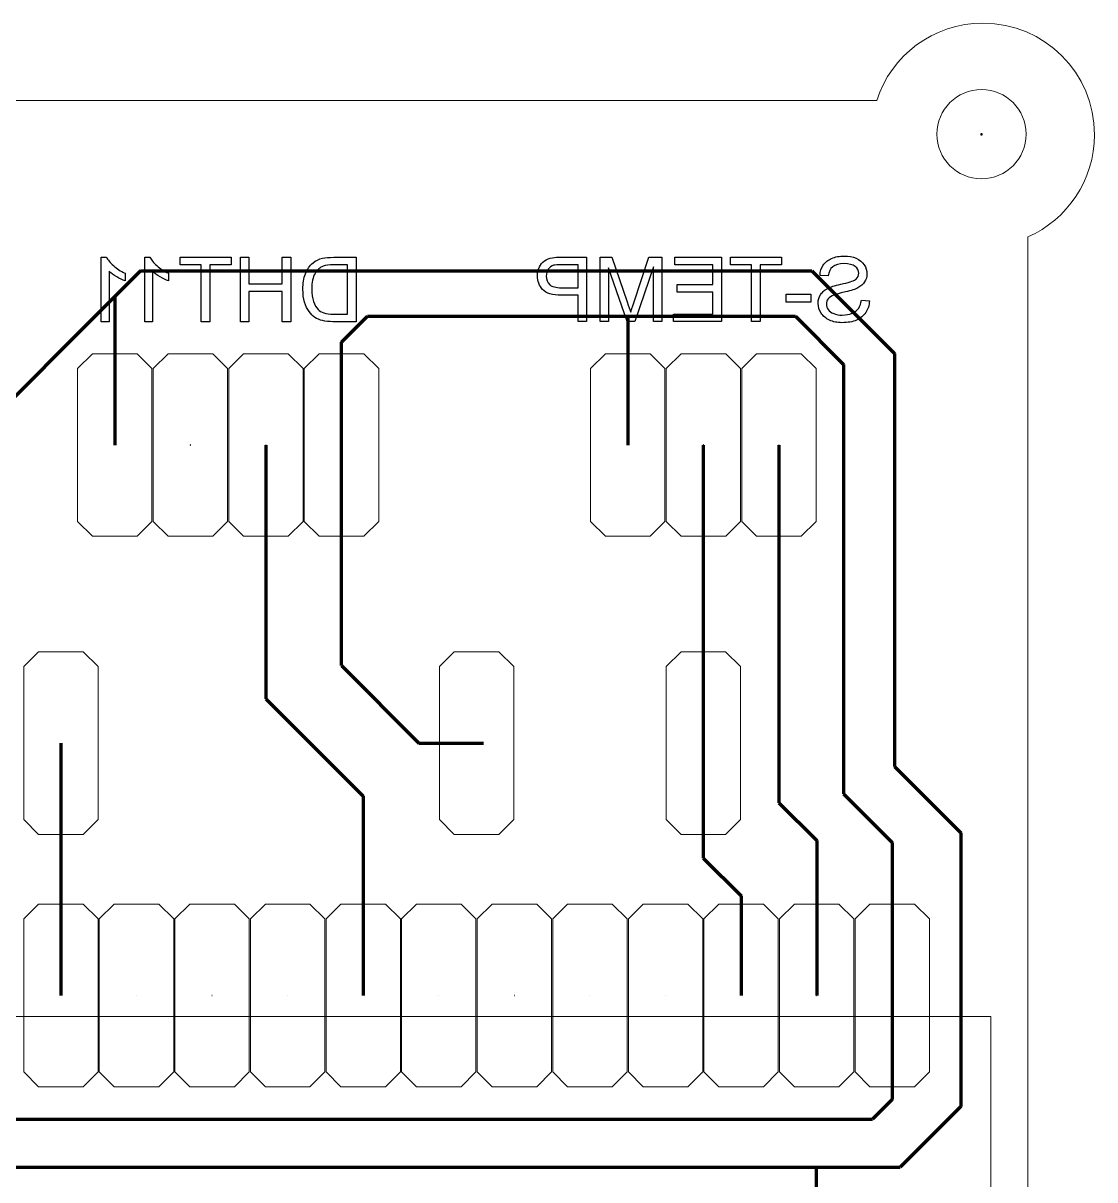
# Model space of a CAD drawing. Header units: millimetres. Extents: x -145 to 148, y -255 to 152.
# Drawn here: x -45.94 to -9.92, y 16.98 to 55.86 of the extents above; entities that cross this region are included whole.
import ezdxf

# ---------------------------------------------------------------- set-up
doc = ezdxf.new("R2010")
doc.units = ezdxf.units.MM
doc.header["$MEASUREMENT"] = 0
doc.layers.add('Layer 1', color=7, linetype='Continuous')

msp = doc.modelspace()

# ---------------------------------------------------------------- linework, layer by layer
at = {"layer": 'Layer 1', "lineweight": 18}
msp.add_ellipse((-13.7255, 52.1242), major_axis=(0, 1.5), ratio=1, dxfattribs=at)
msp.add_open_spline([(-131.1429, 30.932), (-131.1429, 30.932), (-132.2977, 31.5987), (-132.2977, 31.5987), (-132.6922, 31.4576), (-133.1174, 31.3808), (-133.5604, 31.3808), (-135.6315, 31.3808), (-137.3104, 33.0597), (-137.3104, 35.1308), (-137.3104, 36.759), (-136.2727, 38.1447), (-134.8228, 38.663), (-134.8228, 38.663), (-134.8228, 39.655), (-134.8228, 39.655), (-134.8228, 39.655), (-136.5692, 41.4014), (-136.5692, 41.4014), (-136.5692, 41.4014), (-136.5692, 51.5222), (-136.5692, 51.5222), (-136.5692, 51.5222), (-134.8328, 53.2586), (-134.8328, 53.2586), (-134.8328, 53.2586), (-17.2469, 53.2586), (-17.2469, 53.2586), (-16.7608, 54.766), (-15.3464, 55.8566), (-13.6772, 55.8566), (-11.6061, 55.8566), (-9.9272, 54.1777), (-9.9272, 52.1066), (-9.9272, 50.5733), (-10.8475, 49.2549), (-12.1657, 48.6737), (-12.1657, 48.6737), (-12.1657, 14.8454), (-12.1657, 14.8454), (-10.8414, 14.2668), (-9.9157, 12.9452), (-9.9157, 11.4075), (-9.9157, 9.8698), (-10.8414, 8.5482), (-12.1657, 7.9696), (-12.1657, 7.9696), (-12.1657, -17.8218), (-12.1657, -17.8218), (-12.1657, -17.8218), (-17.5109, -23.167), (-17.5109, -23.167), (-17.5109, -23.167), (-122.3893, -23.167), (-122.3893, -23.167), (-122.3893, -23.167), (-125.3893, -20.167), (-125.3893, -20.167), (-125.3893, -20.167), (-125.3893, -3.1475), (-125.3893, -3.1475), (-125.3893, -3.1475), (-123.6393, -1.3975), (-123.6393, -1.3975), (-123.6393, -1.3975), (-111.5355, -1.3975), (-111.5355, -1.3975), (-111.5355, -1.3975), (-110.0085, 0.1296), (-110.0085, 0.1296), (-110.0085, 0.1296), (-109.8913, 13.476), (-109.8913, 13.476), (-109.8913, 13.476), (-111.8824, 15.4671), (-111.8824, 15.4671), (-111.8824, 15.4671), (-129.6829, 15.4671), (-129.6829, 15.4671), (-129.6829, 15.4671), (-131.1829, 16.9671), (-131.1829, 16.9671), (-131.1829, 16.9671), (-131.1829, 30.9551), (-131.1829, 30.9551)], degree=3, knots=[0, 0, 0, 0, 0.0357143, 0.0357143, 0.0357143, 0.0714286, 0.0714286, 0.0714286, 0.1071429, 0.1071429, 0.1071429, 0.1428571, 0.1428571, 0.1428571, 0.1785714, 0.1785714, 0.1785714, 0.2142857, 0.2142857, 0.2142857, 0.25, 0.25, 0.25, 0.2857143, 0.2857143, 0.2857143, 0.3214286, 0.3214286, 0.3214286, 0.3571429, 0.3571429, 0.3571429, 0.3928571, 0.3928571, 0.3928571, 0.4285714, 0.4285714, 0.4285714, 0.4642857, 0.4642857, 0.4642857, 0.5, 0.5, 0.5, 0.5357143, 0.5357143, 0.5357143, 0.5714286, 0.5714286, 0.5714286, 0.6071429, 0.6071429, 0.6071429, 0.6428571, 0.6428571, 0.6428571, 0.6785714, 0.6785714, 0.6785714, 0.7142857, 0.7142857, 0.7142857, 0.75, 0.75, 0.75, 0.7857143, 0.7857143, 0.7857143, 0.8214286, 0.8214286, 0.8214286, 0.8571429, 0.8571429, 0.8571429, 0.8928571, 0.8928571, 0.8928571, 0.9285714, 0.9285714, 0.9285714, 0.9642857, 0.9642857, 0.9642857, 1, 1, 1, 1], dxfattribs=at)
at = {"layer": 'Layer 1'}
msp.add_open_spline([(-13.7431, 52.1066), (-13.7431, 52.1066), (-13.7431, 52.1418), (-13.7431, 52.1418), (-13.7431, 52.1418), (-13.7079, 52.1418), (-13.7079, 52.1418), (-13.7079, 52.1418), (-13.7079, 52.1066), (-13.7079, 52.1066), (-13.7079, 52.1066), (-13.7431, 52.1066), (-13.7431, 52.1066)], degree=3, knots=[0, 0, 0, 0, 0.25, 0.25, 0.25, 0.5, 0.5, 0.5, 0.75, 0.75, 0.75, 1, 1, 1, 1], dxfattribs=at)
at = {"layer": 'Layer 1', "color": 1, "lineweight": 9}
msp.add_open_spline([(-13.7431, 52.1066), (-13.7431, 52.1066), (-13.7431, 52.1418), (-13.7431, 52.1418), (-13.7431, 52.1418), (-13.7079, 52.1418), (-13.7079, 52.1418), (-13.7079, 52.1418), (-13.7079, 52.1066), (-13.7079, 52.1066), (-13.7079, 52.1066), (-13.7431, 52.1066), (-13.7431, 52.1066)], degree=3, knots=[0, 0, 0, 0, 0.25, 0.25, 0.25, 0.5, 0.5, 0.5, 0.75, 0.75, 0.75, 1, 1, 1, 1], dxfattribs=at)
at = {"layer": 'Layer 1', "color": 4}
for points, knots in [([(-43.3077, 45.8217), (-43.3077, 45.8217), (-43.0415, 45.8217), (-43.0415, 45.8217), (-43.0415, 45.8217), (-43.0415, 47.5164), (-43.0415, 47.5164), (-42.9775, 47.4549), (-42.8933, 47.3939), (-42.7895, 47.3329), (-42.6857, 47.2719), (-42.5919, 47.226), (-42.5092, 47.1958), (-42.5092, 47.1958), (-42.5092, 47.4529), (-42.5092, 47.4529), (-42.6579, 47.5224), (-42.788, 47.6071), (-42.8994, 47.7069), (-43.0108, 47.8062), (-43.0899, 47.9025), (-43.1363, 47.9962), (-43.1363, 47.9962), (-43.3077, 47.9962), (-43.3077, 47.9962), (-43.3077, 47.9962), (-43.3077, 45.8217), (-43.3077, 45.8217)], [0, 0, 0, 0, 0.1111111, 0.1111111, 0.1111111, 0.2222222, 0.2222222, 0.2222222, 0.3333333, 0.3333333, 0.3333333, 0.4444444, 0.4444444, 0.4444444, 0.5555556, 0.5555556, 0.5555556, 0.6666667, 0.6666667, 0.6666667, 0.7777778, 0.7777778, 0.7777778, 0.8888889, 0.8888889, 0.8888889, 1, 1, 1, 1]), ([(-41.8499, 45.8217), (-41.8499, 45.8217), (-41.5837, 45.8217), (-41.5837, 45.8217), (-41.5837, 45.8217), (-41.5837, 47.5164), (-41.5837, 47.5164), (-41.5197, 47.4549), (-41.4355, 47.3939), (-41.3317, 47.3329), (-41.2279, 47.2719), (-41.1341, 47.226), (-41.0514, 47.1958), (-41.0514, 47.1958), (-41.0514, 47.4529), (-41.0514, 47.4529), (-41.2001, 47.5224), (-41.3302, 47.6071), (-41.4416, 47.7069), (-41.553, 47.8062), (-41.6321, 47.9025), (-41.6785, 47.9962), (-41.6785, 47.9962), (-41.8499, 47.9962), (-41.8499, 47.9962), (-41.8499, 47.9962), (-41.8499, 45.8217), (-41.8499, 45.8217)], [0, 0, 0, 0, 0.1111111, 0.1111111, 0.1111111, 0.2222222, 0.2222222, 0.2222222, 0.3333333, 0.3333333, 0.3333333, 0.4444444, 0.4444444, 0.4444444, 0.5555556, 0.5555556, 0.5555556, 0.6666667, 0.6666667, 0.6666667, 0.7777778, 0.7777778, 0.7777778, 0.8888889, 0.8888889, 0.8888889, 1, 1, 1, 1]), ([(-39.6607, 45.8217), (-39.6607, 45.8217), (-39.6607, 47.7331), (-39.6607, 47.7331), (-39.6607, 47.7331), (-38.947, 47.7331), (-38.947, 47.7331), (-38.947, 47.7331), (-38.947, 47.9872), (-38.947, 47.9872), (-38.947, 47.9872), (-40.6618, 47.9872), (-40.6618, 47.9872), (-40.6618, 47.9872), (-40.6618, 47.7331), (-40.6618, 47.7331), (-40.6618, 47.7331), (-39.948, 47.7331), (-39.948, 47.7331), (-39.948, 47.7331), (-39.948, 45.8217), (-39.948, 45.8217), (-39.948, 45.8217), (-39.6607, 45.8217), (-39.6607, 45.8217)], [0, 0, 0, 0, 0.125, 0.125, 0.125, 0.25, 0.25, 0.25, 0.375, 0.375, 0.375, 0.5, 0.5, 0.5, 0.625, 0.625, 0.625, 0.75, 0.75, 0.75, 0.875, 0.875, 0.875, 1, 1, 1, 1]), ([(-36.9383, 45.8217), (-36.9383, 45.8217), (-36.9383, 47.9872), (-36.9383, 47.9872), (-36.9383, 47.9872), (-37.2256, 47.9872), (-37.2256, 47.9872), (-37.2256, 47.9872), (-37.2256, 47.095), (-37.2256, 47.095), (-37.2256, 47.095), (-38.3446, 47.095), (-38.3446, 47.095), (-38.3446, 47.095), (-38.3446, 47.9872), (-38.3446, 47.9872), (-38.3446, 47.9872), (-38.6319, 47.9872), (-38.6319, 47.9872), (-38.6319, 47.9872), (-38.6319, 45.8217), (-38.6319, 45.8217), (-38.6319, 45.8217), (-38.3446, 45.8217), (-38.3446, 45.8217), (-38.3446, 45.8217), (-38.3446, 46.8409), (-38.3446, 46.8409), (-38.3446, 46.8409), (-37.2256, 46.8409), (-37.2256, 46.8409), (-37.2256, 46.8409), (-37.2256, 45.8217), (-37.2256, 45.8217), (-37.2256, 45.8217), (-36.9383, 45.8217), (-36.9383, 45.8217)], [0, 0, 0, 0, 0.0833333, 0.0833333, 0.0833333, 0.1666667, 0.1666667, 0.1666667, 0.25, 0.25, 0.25, 0.3333333, 0.3333333, 0.3333333, 0.4166667, 0.4166667, 0.4166667, 0.5, 0.5, 0.5, 0.5833333, 0.5833333, 0.5833333, 0.6666667, 0.6666667, 0.6666667, 0.75, 0.75, 0.75, 0.8333333, 0.8333333, 0.8333333, 0.9166667, 0.9166667, 0.9166667, 1, 1, 1, 1]), ([(-34.7421, 45.8217), (-34.7421, 45.8217), (-34.7421, 47.9872), (-34.7421, 47.9872), (-34.7421, 47.9872), (-35.4881, 47.9872), (-35.4881, 47.9872), (-35.6565, 47.9872), (-35.785, 47.9771), (-35.8737, 47.9564), (-35.9977, 47.9277), (-36.1036, 47.8758), (-36.1913, 47.8012), (-36.3057, 47.7044), (-36.3909, 47.5814), (-36.4473, 47.4312), (-36.5043, 47.281), (-36.5325, 47.1091), (-36.5325, 46.916), (-36.5325, 46.7517), (-36.5134, 46.606), (-36.4751, 46.479), (-36.4368, 46.352), (-36.3874, 46.2466), (-36.3274, 46.1635), (-36.2669, 46.0803), (-36.2014, 46.0148), (-36.1298, 45.9674), (-36.0587, 45.9195), (-35.9725, 45.8832), (-35.8717, 45.8585), (-35.7704, 45.8338), (-35.6544, 45.8217), (-35.5234, 45.8217), (-35.5234, 45.8217), (-34.7421, 45.8217), (-34.7421, 45.8217)], [0, 0, 0, 0, 0.0833333, 0.0833333, 0.0833333, 0.1666667, 0.1666667, 0.1666667, 0.25, 0.25, 0.25, 0.3333333, 0.3333333, 0.3333333, 0.4166667, 0.4166667, 0.4166667, 0.5, 0.5, 0.5, 0.5833333, 0.5833333, 0.5833333, 0.6666667, 0.6666667, 0.6666667, 0.75, 0.75, 0.75, 0.8333333, 0.8333333, 0.8333333, 0.9166667, 0.9166667, 0.9166667, 1, 1, 1, 1]), ([(-26.997, 45.8262), (-26.997, 45.8262), (-26.997, 47.9917), (-26.997, 47.9917), (-26.997, 47.9917), (-27.8146, 47.9917), (-27.8146, 47.9917), (-27.9582, 47.9917), (-28.0681, 47.9846), (-28.1442, 47.971), (-28.2506, 47.9534), (-28.3398, 47.9196), (-28.4119, 47.8702), (-28.484, 47.8203), (-28.5419, 47.7507), (-28.5858, 47.6615), (-28.6297, 47.5723), (-28.6513, 47.474), (-28.6513, 47.3666), (-28.6513, 47.1831), (-28.5929, 47.0274), (-28.4754, 46.9004), (-28.3585, 46.7728), (-28.1463, 46.7093), (-27.8398, 46.7093), (-27.8398, 46.7093), (-27.2843, 46.7093), (-27.2843, 46.7093), (-27.2843, 46.7093), (-27.2843, 45.8262), (-27.2843, 45.8262), (-27.2843, 45.8262), (-26.997, 45.8262), (-26.997, 45.8262)], [0, 0, 0, 0, 0.0909091, 0.0909091, 0.0909091, 0.1818182, 0.1818182, 0.1818182, 0.2727273, 0.2727273, 0.2727273, 0.3636364, 0.3636364, 0.3636364, 0.4545455, 0.4545455, 0.4545455, 0.5454545, 0.5454545, 0.5454545, 0.6363636, 0.6363636, 0.6363636, 0.7272727, 0.7272727, 0.7272727, 0.8181818, 0.8181818, 0.8181818, 0.9090909, 0.9090909, 0.9090909, 1, 1, 1, 1]), ([(-24.4716, 45.8262), (-24.4716, 45.8262), (-24.4716, 47.9917), (-24.4716, 47.9917), (-24.4716, 47.9917), (-24.9011, 47.9917), (-24.9011, 47.9917), (-24.9011, 47.9917), (-25.4132, 46.4588), (-25.4132, 46.4588), (-25.4606, 46.3162), (-25.4949, 46.2093), (-25.5166, 46.1382), (-25.5413, 46.2169), (-25.5801, 46.3328), (-25.6325, 46.4855), (-25.6325, 46.4855), (-26.1537, 47.9917), (-26.1537, 47.9917), (-26.1537, 47.9917), (-26.5373, 47.9917), (-26.5373, 47.9917), (-26.5373, 47.9917), (-26.5373, 45.8262), (-26.5373, 45.8262), (-26.5373, 45.8262), (-26.2621, 45.8262), (-26.2621, 45.8262), (-26.2621, 45.8262), (-26.2621, 47.6378), (-26.2621, 47.6378), (-26.2621, 47.6378), (-25.63, 45.8262), (-25.63, 45.8262), (-25.63, 45.8262), (-25.3719, 45.8262), (-25.3719, 45.8262), (-25.3719, 45.8262), (-24.7469, 47.6711), (-24.7469, 47.6711), (-24.7469, 47.6711), (-24.7469, 45.8262), (-24.7469, 45.8262), (-24.7469, 45.8262), (-24.4716, 45.8262), (-24.4716, 45.8262)], [0, 0, 0, 0, 0.0666667, 0.0666667, 0.0666667, 0.1333333, 0.1333333, 0.1333333, 0.2, 0.2, 0.2, 0.2666667, 0.2666667, 0.2666667, 0.3333333, 0.3333333, 0.3333333, 0.4, 0.4, 0.4, 0.4666667, 0.4666667, 0.4666667, 0.5333333, 0.5333333, 0.5333333, 0.6, 0.6, 0.6, 0.6666667, 0.6666667, 0.6666667, 0.7333333, 0.7333333, 0.7333333, 0.8, 0.8, 0.8, 0.8666667, 0.8666667, 0.8666667, 0.9333333, 0.9333333, 0.9333333, 1, 1, 1, 1]), ([(-22.4664, 45.8262), (-22.4664, 45.8262), (-22.4664, 47.9917), (-22.4664, 47.9917), (-22.4664, 47.9917), (-24.03, 47.9917), (-24.03, 47.9917), (-24.03, 47.9917), (-24.03, 47.7376), (-24.03, 47.7376), (-24.03, 47.7376), (-22.7537, 47.7376), (-22.7537, 47.7376), (-22.7537, 47.7376), (-22.7537, 47.0723), (-22.7537, 47.0723), (-22.7537, 47.0723), (-23.9484, 47.0723), (-23.9484, 47.0723), (-23.9484, 47.0723), (-23.9484, 46.8182), (-23.9484, 46.8182), (-23.9484, 46.8182), (-22.7537, 46.8182), (-22.7537, 46.8182), (-22.7537, 46.8182), (-22.7537, 46.0802), (-22.7537, 46.0802), (-22.7537, 46.0802), (-24.0815, 46.0802), (-24.0815, 46.0802), (-24.0815, 46.0802), (-24.0815, 45.8262), (-24.0815, 45.8262), (-24.0815, 45.8262), (-22.4664, 45.8262), (-22.4664, 45.8262)], [0, 0, 0, 0, 0.0833333, 0.0833333, 0.0833333, 0.1666667, 0.1666667, 0.1666667, 0.25, 0.25, 0.25, 0.3333333, 0.3333333, 0.3333333, 0.4166667, 0.4166667, 0.4166667, 0.5, 0.5, 0.5, 0.5833333, 0.5833333, 0.5833333, 0.6666667, 0.6666667, 0.6666667, 0.75, 0.75, 0.75, 0.8333333, 0.8333333, 0.8333333, 0.9166667, 0.9166667, 0.9166667, 1, 1, 1, 1]), ([(-21.1634, 45.8262), (-21.1634, 45.8262), (-21.1634, 47.7376), (-21.1634, 47.7376), (-21.1634, 47.7376), (-20.4497, 47.7376), (-20.4497, 47.7376), (-20.4497, 47.7376), (-20.4497, 47.9917), (-20.4497, 47.9917), (-20.4497, 47.9917), (-22.1645, 47.9917), (-22.1645, 47.9917), (-22.1645, 47.9917), (-22.1645, 47.7376), (-22.1645, 47.7376), (-22.1645, 47.7376), (-21.4507, 47.7376), (-21.4507, 47.7376), (-21.4507, 47.7376), (-21.4507, 45.8262), (-21.4507, 45.8262), (-21.4507, 45.8262), (-21.1634, 45.8262), (-21.1634, 45.8262)], [0, 0, 0, 0, 0.125, 0.125, 0.125, 0.25, 0.25, 0.25, 0.375, 0.375, 0.375, 0.5, 0.5, 0.5, 0.625, 0.625, 0.625, 0.75, 0.75, 0.75, 0.875, 0.875, 0.875, 1, 1, 1, 1]), ([(-17.4948, 46.5218), (-17.4948, 46.5218), (-17.764, 46.546), (-17.764, 46.546), (-17.7766, 46.4371), (-17.8063, 46.3479), (-17.8532, 46.2778), (-17.9001, 46.2083), (-17.9727, 46.1518), (-18.071, 46.1085), (-18.1693, 46.0656), (-18.2802, 46.044), (-18.4032, 46.044), (-18.5125, 46.044), (-18.6088, 46.0601), (-18.6925, 46.0929), (-18.7762, 46.1256), (-18.8382, 46.1705), (-18.879, 46.2274), (-18.9198, 46.2844), (-18.9405, 46.3464), (-18.9405, 46.4129), (-18.9405, 46.4805), (-18.9208, 46.5395), (-18.8815, 46.5904), (-18.8422, 46.6408), (-18.7772, 46.6831), (-18.6864, 46.7179), (-18.6285, 46.7401), (-18.4999, 46.7754), (-18.3008, 46.8232), (-18.1017, 46.8711), (-17.9626, 46.916), (-17.883, 46.9583), (-17.7796, 47.0128), (-17.703, 47.0803), (-17.6526, 47.1605), (-17.6017, 47.2406), (-17.5765, 47.3308), (-17.5765, 47.4301), (-17.5765, 47.54), (-17.6077, 47.6424), (-17.6697, 47.7371), (-17.7317, 47.8324), (-17.822, 47.9045), (-17.9414, 47.9539), (-18.0604, 48.0033), (-18.193, 48.028), (-18.3386, 48.028), (-18.4989, 48.028), (-18.6406, 48.0023), (-18.7631, 47.9503), (-18.8855, 47.8989), (-18.9798, 47.8228), (-19.0458, 47.722), (-19.1119, 47.6217), (-19.1472, 47.5078), (-19.1522, 47.3807), (-19.1522, 47.3807), (-18.877, 47.3596), (-18.877, 47.3596), (-18.8624, 47.4962), (-18.8125, 47.5995), (-18.7273, 47.6691), (-18.6421, 47.7391), (-18.5161, 47.7739), (-18.3497, 47.7739), (-18.1763, 47.7739), (-18.0498, 47.7422), (-17.9707, 47.6786), (-17.8915, 47.6151), (-17.8517, 47.5385), (-17.8517, 47.4488), (-17.8517, 47.3712), (-17.8799, 47.3071), (-17.9359, 47.2567), (-17.9913, 47.2068), (-18.135, 47.1549), (-18.3679, 47.1025), (-18.6007, 47.0496), (-18.7605, 47.0037), (-18.8472, 46.9644), (-18.9727, 46.9064), (-19.066, 46.8333), (-19.126, 46.7441), (-19.186, 46.6554), (-19.2157, 46.5531), (-19.2157, 46.4371), (-19.2157, 46.3217), (-19.1829, 46.2138), (-19.1169, 46.112), (-19.0509, 46.0102), (-18.9566, 45.931), (-18.8331, 45.8746), (-18.7096, 45.8181), (-18.571, 45.7899), (-18.4163, 45.7899), (-18.2207, 45.7899), (-18.0569, 45.8186), (-17.9248, 45.8756), (-17.7922, 45.9326), (-17.6889, 46.0182), (-17.6138, 46.1332), (-17.5382, 46.2476), (-17.4989, 46.3771), (-17.4948, 46.5218)], [0, 0, 0, 0, 0.0285714, 0.0285714, 0.0285714, 0.0571429, 0.0571429, 0.0571429, 0.0857143, 0.0857143, 0.0857143, 0.1142857, 0.1142857, 0.1142857, 0.1428571, 0.1428571, 0.1428571, 0.1714286, 0.1714286, 0.1714286, 0.2, 0.2, 0.2, 0.2285714, 0.2285714, 0.2285714, 0.2571429, 0.2571429, 0.2571429, 0.2857143, 0.2857143, 0.2857143, 0.3142857, 0.3142857, 0.3142857, 0.3428571, 0.3428571, 0.3428571, 0.3714286, 0.3714286, 0.3714286, 0.4, 0.4, 0.4, 0.4285714, 0.4285714, 0.4285714, 0.4571429, 0.4571429, 0.4571429, 0.4857143, 0.4857143, 0.4857143, 0.5142857, 0.5142857, 0.5142857, 0.5428571, 0.5428571, 0.5428571, 0.5714286, 0.5714286, 0.5714286, 0.6, 0.6, 0.6, 0.6285714, 0.6285714, 0.6285714, 0.6571429, 0.6571429, 0.6571429, 0.6857143, 0.6857143, 0.6857143, 0.7142857, 0.7142857, 0.7142857, 0.7428571, 0.7428571, 0.7428571, 0.7714286, 0.7714286, 0.7714286, 0.8, 0.8, 0.8, 0.8285714, 0.8285714, 0.8285714, 0.8571429, 0.8571429, 0.8571429, 0.8857143, 0.8857143, 0.8857143, 0.9142857, 0.9142857, 0.9142857, 0.9428571, 0.9428571, 0.9428571, 0.9714286, 0.9714286, 0.9714286, 1, 1, 1, 1]), ([(-35.0294, 46.0757), (-35.0294, 46.0757), (-35.4911, 46.0757), (-35.4911, 46.0757), (-35.6338, 46.0757), (-35.7457, 46.0889), (-35.8268, 46.1156), (-35.908, 46.1423), (-35.9725, 46.1796), (-36.0209, 46.228), (-36.0884, 46.296), (-36.1414, 46.3878), (-36.1792, 46.5027), (-36.217, 46.6176), (-36.2361, 46.7567), (-36.2361, 46.9206), (-36.2361, 47.1474), (-36.1988, 47.3218), (-36.1247, 47.4438), (-36.0506, 47.5658), (-35.9604, 47.6474), (-35.854, 47.6888), (-35.7774, 47.7185), (-35.6539, 47.7331), (-35.4836, 47.7331), (-35.4836, 47.7331), (-35.0294, 47.7331), (-35.0294, 47.7331), (-35.0294, 47.7331), (-35.0294, 46.0757), (-35.0294, 46.0757)], [0, 0, 0, 0, 0.1, 0.1, 0.1, 0.2, 0.2, 0.2, 0.3, 0.3, 0.3, 0.4, 0.4, 0.4, 0.5, 0.5, 0.5, 0.6, 0.6, 0.6, 0.7, 0.7, 0.7, 0.8, 0.8, 0.8, 0.9, 0.9, 0.9, 1, 1, 1, 1]), ([(-27.2843, 46.9634), (-27.2843, 46.9634), (-27.8438, 46.9634), (-27.8438, 46.9634), (-28.0293, 46.9634), (-28.1604, 46.9977), (-28.2385, 47.0667), (-28.3161, 47.1358), (-28.3549, 47.2325), (-28.3549, 47.3581), (-28.3549, 47.4483), (-28.3323, 47.5259), (-28.2864, 47.5904), (-28.2405, 47.655), (-28.18, 47.6978), (-28.1054, 47.7185), (-28.057, 47.7311), (-27.9678, 47.7376), (-27.8383, 47.7376), (-27.8383, 47.7376), (-27.2843, 47.7376), (-27.2843, 47.7376), (-27.2843, 47.7376), (-27.2843, 46.9634), (-27.2843, 46.9634)], [0, 0, 0, 0, 0.125, 0.125, 0.125, 0.25, 0.25, 0.25, 0.375, 0.375, 0.375, 0.5, 0.5, 0.5, 0.625, 0.625, 0.625, 0.75, 0.75, 0.75, 0.875, 0.875, 0.875, 1, 1, 1, 1]), ([(-19.4668, 46.4764), (-19.4668, 46.4764), (-19.4668, 46.7426), (-19.4668, 46.7426), (-19.4668, 46.7426), (-20.2894, 46.7426), (-20.2894, 46.7426), (-20.2894, 46.7426), (-20.2894, 46.4764), (-20.2894, 46.4764), (-20.2894, 46.4764), (-19.4668, 46.4764), (-19.4668, 46.4764)], [0, 0, 0, 0, 0.25, 0.25, 0.25, 0.5, 0.5, 0.5, 0.75, 0.75, 0.75, 1, 1, 1, 1])]:
    msp.add_open_spline(points, degree=3, knots=knots, dxfattribs=at)
at = {"layer": 'Layer 1', "color": 6, "lineweight": 120}
for points in [[(-41.995, 47.5295), (-41.995, 47.5295), (-48.4417, 41.0823), (-48.4417, 41.0823)], [(-41.995, 47.5295), (-41.995, 47.5295), (-19.4249, 47.5293), (-19.4249, 47.5293)], [(-19.4249, 47.5292), (-19.4249, 47.5292), (-16.6493, 44.7533), (-16.6493, 44.7533)], [(-42.8564, 46.6682), (-42.8564, 46.6682), (-42.8567, 41.6788), (-42.8567, 41.6788)], [(-35.2364, 45.1373), (-35.2364, 45.1373), (-34.3648, 46.0087), (-34.3648, 46.0087)], [(-34.3648, 46.0087), (-34.3648, 46.0087), (-19.9825, 46.0086), (-19.9825, 46.0086)], [(-25.6146, 46.0085), (-25.6146, 46.0085), (-25.6149, 41.6788), (-25.6149, 41.6788)], [(-19.9825, 46.0086), (-19.9825, 46.0086), (-18.3635, 44.3888), (-18.3635, 44.3888)], [(-35.2367, 34.2668), (-35.2367, 34.2668), (-35.2364, 45.1373), (-35.2364, 45.1373)], [(-16.6493, 44.7533), (-16.6493, 44.7533), (-16.6495, 30.8792), (-16.6495, 30.8792)], [(-18.3635, 44.3888), (-18.3635, 44.3888), (-18.3637, 29.9569), (-18.3637, 29.9569)], [(-37.7749, 41.6739), (-37.7749, 41.6739), (-37.7761, 33.1437), (-37.7761, 33.1437)], [(-23.0749, 41.6788), (-23.0749, 41.6788), (-23.0758, 27.7939), (-23.0758, 27.7939)], [(-20.5331, 41.6788), (-20.5331, 41.6788), (-20.5333, 29.6582), (-20.5333, 29.6582)], [(-35.2367, 34.2668), (-35.2367, 34.2668), (-32.6332, 31.6627), (-32.6332, 31.6627)], [(-37.7761, 33.1438), (-37.7761, 33.1438), (-34.5056, 29.8725), (-34.5056, 29.8725)], [(-44.6653, 31.6624), (-44.6653, 31.6624), (-44.6668, 23.1823), (-44.6668, 23.1823)], [(-32.6332, 31.6627), (-32.6332, 31.6627), (-30.4683, 31.6624), (-30.4683, 31.6624)], [(-16.6495, 30.8792), (-16.6495, 30.8792), (-14.4156, 28.6453), (-14.4156, 28.6453)], [(-18.3637, 29.9569), (-18.3637, 29.9569), (-16.725, 28.3181), (-16.725, 28.3181)], [(-34.5056, 29.8725), (-34.5056, 29.8725), (-34.5068, 23.1823), (-34.5068, 23.1823)], [(-20.5333, 29.6583), (-20.5333, 29.6583), (-19.265, 28.39), (-19.265, 28.39)], [(-19.265, 28.39), (-19.265, 28.39), (-19.265, 23.1823), (-19.265, 23.1823)], [(-14.4156, 28.6453), (-14.4156, 28.6453), (-14.4157, 19.4506), (-14.4157, 19.4506)], [(-16.725, 28.3181), (-16.725, 28.3181), (-16.725, 19.6845), (-16.725, 19.6845)], [(-23.0758, 27.7939), (-23.0758, 27.7939), (-21.805, 26.523), (-21.805, 26.523)], [(-21.805, 26.523), (-21.805, 26.523), (-21.805, 23.1823), (-21.805, 23.1823)], [(-16.725, 19.6845), (-16.725, 19.6845), (-17.385, 19.0245), (-17.385, 19.0245)], [(-14.4157, 19.4506), (-14.4157, 19.4506), (-16.4544, 17.4119), (-16.4544, 17.4119)], [(-54.3375, 19.0247), (-54.3375, 19.0247), (-17.385, 19.0245), (-17.385, 19.0245)], [(-55.8351, 17.4121), (-55.8351, 17.4121), (-16.4544, 17.4119), (-16.4544, 17.4119)], [(-19.2653, -19.0637), (-19.2653, -19.0637), (-19.2668, 17.4119), (-19.2668, 17.4119)]]:
    msp.add_open_spline(points, degree=3, dxfattribs=at)
at = {"layer": 'Layer 1', "lineweight": 9}
for points in [[(-44.1049, 39.1106), (-44.1049, 39.1106), (-44.1049, 44.247), (-44.1049, 44.247), (-44.1049, 44.247), (-43.6049, 44.747), (-43.6049, 44.747), (-43.6049, 44.747), (-42.1049, 44.747), (-42.1049, 44.747), (-42.1049, 44.747), (-41.6049, 44.247), (-41.6049, 44.247), (-41.6049, 44.247), (-41.6049, 39.1106), (-41.6049, 39.1106), (-41.6049, 39.1106), (-42.1049, 38.6106), (-42.1049, 38.6106), (-42.1049, 38.6106), (-43.6049, 38.6106), (-43.6049, 38.6106), (-43.6049, 38.6106), (-44.1049, 39.1106), (-44.1049, 39.1106)], [(-41.5649, 39.1106), (-41.5649, 39.1106), (-41.5649, 44.247), (-41.5649, 44.247), (-41.5649, 44.247), (-41.0649, 44.747), (-41.0649, 44.747), (-41.0649, 44.747), (-39.5649, 44.747), (-39.5649, 44.747), (-39.5649, 44.747), (-39.0649, 44.247), (-39.0649, 44.247), (-39.0649, 44.247), (-39.0649, 39.1106), (-39.0649, 39.1106), (-39.0649, 39.1106), (-39.5649, 38.6106), (-39.5649, 38.6106), (-39.5649, 38.6106), (-41.0649, 38.6106), (-41.0649, 38.6106), (-41.0649, 38.6106), (-41.5649, 39.1106), (-41.5649, 39.1106)], [(-39.0249, 39.1106), (-39.0249, 39.1106), (-39.0249, 44.247), (-39.0249, 44.247), (-39.0249, 44.247), (-38.5249, 44.747), (-38.5249, 44.747), (-38.5249, 44.747), (-37.0249, 44.747), (-37.0249, 44.747), (-37.0249, 44.747), (-36.5249, 44.247), (-36.5249, 44.247), (-36.5249, 44.247), (-36.5249, 39.1106), (-36.5249, 39.1106), (-36.5249, 39.1106), (-37.0249, 38.6106), (-37.0249, 38.6106), (-37.0249, 38.6106), (-38.5249, 38.6106), (-38.5249, 38.6106), (-38.5249, 38.6106), (-39.0249, 39.1106), (-39.0249, 39.1106)], [(-36.4849, 39.1106), (-36.4849, 39.1106), (-36.4849, 44.247), (-36.4849, 44.247), (-36.4849, 44.247), (-35.9849, 44.747), (-35.9849, 44.747), (-35.9849, 44.747), (-34.4849, 44.747), (-34.4849, 44.747), (-34.4849, 44.747), (-33.9849, 44.247), (-33.9849, 44.247), (-33.9849, 44.247), (-33.9849, 39.1106), (-33.9849, 39.1106), (-33.9849, 39.1106), (-34.4849, 38.6106), (-34.4849, 38.6106), (-34.4849, 38.6106), (-35.9849, 38.6106), (-35.9849, 38.6106), (-35.9849, 38.6106), (-36.4849, 39.1106), (-36.4849, 39.1106)], [(-26.8631, 39.1106), (-26.8631, 39.1106), (-26.8631, 44.247), (-26.8631, 44.247), (-26.8631, 44.247), (-26.3631, 44.747), (-26.3631, 44.747), (-26.3631, 44.747), (-24.8631, 44.747), (-24.8631, 44.747), (-24.8631, 44.747), (-24.3631, 44.247), (-24.3631, 44.247), (-24.3631, 44.247), (-24.3631, 39.1106), (-24.3631, 39.1106), (-24.3631, 39.1106), (-24.8631, 38.6106), (-24.8631, 38.6106), (-24.8631, 38.6106), (-26.3631, 38.6106), (-26.3631, 38.6106), (-26.3631, 38.6106), (-26.8631, 39.1106), (-26.8631, 39.1106)], [(-24.3231, 39.1106), (-24.3231, 39.1106), (-24.3231, 44.247), (-24.3231, 44.247), (-24.3231, 44.247), (-23.8231, 44.747), (-23.8231, 44.747), (-23.8231, 44.747), (-22.3231, 44.747), (-22.3231, 44.747), (-22.3231, 44.747), (-21.8231, 44.247), (-21.8231, 44.247), (-21.8231, 44.247), (-21.8231, 39.1106), (-21.8231, 39.1106), (-21.8231, 39.1106), (-22.3231, 38.6106), (-22.3231, 38.6106), (-22.3231, 38.6106), (-23.8231, 38.6106), (-23.8231, 38.6106), (-23.8231, 38.6106), (-24.3231, 39.1106), (-24.3231, 39.1106)], [(-21.7831, 39.1106), (-21.7831, 39.1106), (-21.7831, 44.247), (-21.7831, 44.247), (-21.7831, 44.247), (-21.2831, 44.747), (-21.2831, 44.747), (-21.2831, 44.747), (-19.7831, 44.747), (-19.7831, 44.747), (-19.7831, 44.747), (-19.2831, 44.247), (-19.2831, 44.247), (-19.2831, 44.247), (-19.2831, 39.1106), (-19.2831, 39.1106), (-19.2831, 39.1106), (-19.7831, 38.6106), (-19.7831, 38.6106), (-19.7831, 38.6106), (-21.2831, 38.6106), (-21.2831, 38.6106), (-21.2831, 38.6106), (-21.7831, 39.1106), (-21.7831, 39.1106)], [(-45.915, 29.0942), (-45.915, 29.0942), (-45.915, 34.2306), (-45.915, 34.2306), (-45.915, 34.2306), (-45.415, 34.7306), (-45.415, 34.7306), (-45.415, 34.7306), (-43.915, 34.7306), (-43.915, 34.7306), (-43.915, 34.7306), (-43.415, 34.2306), (-43.415, 34.2306), (-43.415, 34.2306), (-43.415, 29.0942), (-43.415, 29.0942), (-43.415, 29.0942), (-43.915, 28.5942), (-43.915, 28.5942), (-43.915, 28.5942), (-45.415, 28.5942), (-45.415, 28.5942), (-45.415, 28.5942), (-45.915, 29.0942), (-45.915, 29.0942)], [(-31.9449, 29.0942), (-31.9449, 29.0942), (-31.9449, 34.2306), (-31.9449, 34.2306), (-31.9449, 34.2306), (-31.4449, 34.7306), (-31.4449, 34.7306), (-31.4449, 34.7306), (-29.9449, 34.7306), (-29.9449, 34.7306), (-29.9449, 34.7306), (-29.4449, 34.2306), (-29.4449, 34.2306), (-29.4449, 34.2306), (-29.4449, 29.0942), (-29.4449, 29.0942), (-29.4449, 29.0942), (-29.9449, 28.5942), (-29.9449, 28.5942), (-29.9449, 28.5942), (-31.4449, 28.5942), (-31.4449, 28.5942), (-31.4449, 28.5942), (-31.9449, 29.0942), (-31.9449, 29.0942)], [(-24.3249, 29.0942), (-24.3249, 29.0942), (-24.3249, 34.2306), (-24.3249, 34.2306), (-24.3249, 34.2306), (-23.8249, 34.7306), (-23.8249, 34.7306), (-23.8249, 34.7306), (-22.3249, 34.7306), (-22.3249, 34.7306), (-22.3249, 34.7306), (-21.8249, 34.2306), (-21.8249, 34.2306), (-21.8249, 34.2306), (-21.8249, 29.0942), (-21.8249, 29.0942), (-21.8249, 29.0942), (-22.3249, 28.5942), (-22.3249, 28.5942), (-22.3249, 28.5942), (-23.8249, 28.5942), (-23.8249, 28.5942), (-23.8249, 28.5942), (-24.3249, 29.0942), (-24.3249, 29.0942)], [(-45.915, 20.6141), (-45.915, 20.6141), (-45.915, 25.7505), (-45.915, 25.7505), (-45.915, 25.7505), (-45.415, 26.2505), (-45.415, 26.2505), (-45.415, 26.2505), (-43.915, 26.2505), (-43.915, 26.2505), (-43.915, 26.2505), (-43.415, 25.7505), (-43.415, 25.7505), (-43.415, 25.7505), (-43.415, 20.6141), (-43.415, 20.6141), (-43.415, 20.6141), (-43.915, 20.1141), (-43.915, 20.1141), (-43.915, 20.1141), (-45.415, 20.1141), (-45.415, 20.1141), (-45.415, 20.1141), (-45.915, 20.6141), (-45.915, 20.6141)], [(-43.375, 20.6141), (-43.375, 20.6141), (-43.375, 25.7505), (-43.375, 25.7505), (-43.375, 25.7505), (-42.875, 26.2505), (-42.875, 26.2505), (-42.875, 26.2505), (-41.375, 26.2505), (-41.375, 26.2505), (-41.375, 26.2505), (-40.875, 25.7505), (-40.875, 25.7505), (-40.875, 25.7505), (-40.875, 20.6141), (-40.875, 20.6141), (-40.875, 20.6141), (-41.375, 20.1141), (-41.375, 20.1141), (-41.375, 20.1141), (-42.875, 20.1141), (-42.875, 20.1141), (-42.875, 20.1141), (-43.375, 20.6141), (-43.375, 20.6141)], [(-40.835, 20.6141), (-40.835, 20.6141), (-40.835, 25.7505), (-40.835, 25.7505), (-40.835, 25.7505), (-40.335, 26.2505), (-40.335, 26.2505), (-40.335, 26.2505), (-38.835, 26.2505), (-38.835, 26.2505), (-38.835, 26.2505), (-38.335, 25.7505), (-38.335, 25.7505), (-38.335, 25.7505), (-38.335, 20.6141), (-38.335, 20.6141), (-38.335, 20.6141), (-38.835, 20.1141), (-38.835, 20.1141), (-38.835, 20.1141), (-40.335, 20.1141), (-40.335, 20.1141), (-40.335, 20.1141), (-40.835, 20.6141), (-40.835, 20.6141)], [(-38.295, 20.6141), (-38.295, 20.6141), (-38.295, 25.7505), (-38.295, 25.7505), (-38.295, 25.7505), (-37.795, 26.2505), (-37.795, 26.2505), (-37.795, 26.2505), (-36.295, 26.2505), (-36.295, 26.2505), (-36.295, 26.2505), (-35.795, 25.7505), (-35.795, 25.7505), (-35.795, 25.7505), (-35.795, 20.6141), (-35.795, 20.6141), (-35.795, 20.6141), (-36.295, 20.1141), (-36.295, 20.1141), (-36.295, 20.1141), (-37.795, 20.1141), (-37.795, 20.1141), (-37.795, 20.1141), (-38.295, 20.6141), (-38.295, 20.6141)], [(-35.755, 20.6141), (-35.755, 20.6141), (-35.755, 25.7505), (-35.755, 25.7505), (-35.755, 25.7505), (-35.255, 26.2505), (-35.255, 26.2505), (-35.255, 26.2505), (-33.755, 26.2505), (-33.755, 26.2505), (-33.755, 26.2505), (-33.255, 25.7505), (-33.255, 25.7505), (-33.255, 25.7505), (-33.255, 20.6141), (-33.255, 20.6141), (-33.255, 20.6141), (-33.755, 20.1141), (-33.755, 20.1141), (-33.755, 20.1141), (-35.255, 20.1141), (-35.255, 20.1141), (-35.255, 20.1141), (-35.755, 20.6141), (-35.755, 20.6141)], [(-33.215, 20.6141), (-33.215, 20.6141), (-33.215, 25.7505), (-33.215, 25.7505), (-33.215, 25.7505), (-32.715, 26.2505), (-32.715, 26.2505), (-32.715, 26.2505), (-31.215, 26.2505), (-31.215, 26.2505), (-31.215, 26.2505), (-30.715, 25.7505), (-30.715, 25.7505), (-30.715, 25.7505), (-30.715, 20.6141), (-30.715, 20.6141), (-30.715, 20.6141), (-31.215, 20.1141), (-31.215, 20.1141), (-31.215, 20.1141), (-32.715, 20.1141), (-32.715, 20.1141), (-32.715, 20.1141), (-33.215, 20.6141), (-33.215, 20.6141)], [(-30.675, 20.6141), (-30.675, 20.6141), (-30.675, 25.7505), (-30.675, 25.7505), (-30.675, 25.7505), (-30.175, 26.2505), (-30.175, 26.2505), (-30.175, 26.2505), (-28.675, 26.2505), (-28.675, 26.2505), (-28.675, 26.2505), (-28.175, 25.7505), (-28.175, 25.7505), (-28.175, 25.7505), (-28.175, 20.6141), (-28.175, 20.6141), (-28.175, 20.6141), (-28.675, 20.1141), (-28.675, 20.1141), (-28.675, 20.1141), (-30.175, 20.1141), (-30.175, 20.1141), (-30.175, 20.1141), (-30.675, 20.6141), (-30.675, 20.6141)], [(-28.135, 20.6141), (-28.135, 20.6141), (-28.135, 25.7505), (-28.135, 25.7505), (-28.135, 25.7505), (-27.635, 26.2505), (-27.635, 26.2505), (-27.635, 26.2505), (-26.135, 26.2505), (-26.135, 26.2505), (-26.135, 26.2505), (-25.635, 25.7505), (-25.635, 25.7505), (-25.635, 25.7505), (-25.635, 20.6141), (-25.635, 20.6141), (-25.635, 20.6141), (-26.135, 20.1141), (-26.135, 20.1141), (-26.135, 20.1141), (-27.635, 20.1141), (-27.635, 20.1141), (-27.635, 20.1141), (-28.135, 20.6141), (-28.135, 20.6141)], [(-25.595, 20.6141), (-25.595, 20.6141), (-25.595, 25.7505), (-25.595, 25.7505), (-25.595, 25.7505), (-25.095, 26.2505), (-25.095, 26.2505), (-25.095, 26.2505), (-23.595, 26.2505), (-23.595, 26.2505), (-23.595, 26.2505), (-23.095, 25.7505), (-23.095, 25.7505), (-23.095, 25.7505), (-23.095, 20.6141), (-23.095, 20.6141), (-23.095, 20.6141), (-23.595, 20.1141), (-23.595, 20.1141), (-23.595, 20.1141), (-25.095, 20.1141), (-25.095, 20.1141), (-25.095, 20.1141), (-25.595, 20.6141), (-25.595, 20.6141)], [(-23.055, 20.6141), (-23.055, 20.6141), (-23.055, 25.7505), (-23.055, 25.7505), (-23.055, 25.7505), (-22.555, 26.2505), (-22.555, 26.2505), (-22.555, 26.2505), (-21.055, 26.2505), (-21.055, 26.2505), (-21.055, 26.2505), (-20.555, 25.7505), (-20.555, 25.7505), (-20.555, 25.7505), (-20.555, 20.6141), (-20.555, 20.6141), (-20.555, 20.6141), (-21.055, 20.1141), (-21.055, 20.1141), (-21.055, 20.1141), (-22.555, 20.1141), (-22.555, 20.1141), (-22.555, 20.1141), (-23.055, 20.6141), (-23.055, 20.6141)], [(-20.515, 20.6141), (-20.515, 20.6141), (-20.515, 25.7505), (-20.515, 25.7505), (-20.515, 25.7505), (-20.015, 26.2505), (-20.015, 26.2505), (-20.015, 26.2505), (-18.515, 26.2505), (-18.515, 26.2505), (-18.515, 26.2505), (-18.015, 25.7505), (-18.015, 25.7505), (-18.015, 25.7505), (-18.015, 20.6141), (-18.015, 20.6141), (-18.015, 20.6141), (-18.515, 20.1141), (-18.515, 20.1141), (-18.515, 20.1141), (-20.015, 20.1141), (-20.015, 20.1141), (-20.015, 20.1141), (-20.515, 20.6141), (-20.515, 20.6141)], [(-17.975, 20.6141), (-17.975, 20.6141), (-17.975, 25.7505), (-17.975, 25.7505), (-17.975, 25.7505), (-17.475, 26.2505), (-17.475, 26.2505), (-17.475, 26.2505), (-15.975, 26.2505), (-15.975, 26.2505), (-15.975, 26.2505), (-15.475, 25.7505), (-15.475, 25.7505), (-15.475, 25.7505), (-15.475, 20.6141), (-15.475, 20.6141), (-15.475, 20.6141), (-15.975, 20.1141), (-15.975, 20.1141), (-15.975, 20.1141), (-17.475, 20.1141), (-17.475, 20.1141), (-17.475, 20.1141), (-17.975, 20.6141), (-17.975, 20.6141)]]:
    msp.add_open_spline(points, degree=3, knots=[0, 0, 0, 0, 0.125, 0.125, 0.125, 0.25, 0.25, 0.25, 0.375, 0.375, 0.375, 0.5, 0.5, 0.5, 0.625, 0.625, 0.625, 0.75, 0.75, 0.75, 0.875, 0.875, 0.875, 1, 1, 1, 1], dxfattribs=at)
at = {"layer": 'Layer 1', "color": 5}
for points in [[(-42.8549, 41.6771), (-42.8549, 41.6771), (-42.8584, 41.6771), (-42.8584, 41.6771), (-42.8584, 41.6771), (-42.8584, 41.6806), (-42.8584, 41.6806), (-42.8584, 41.6806), (-42.8549, 41.6806), (-42.8549, 41.6806), (-42.8549, 41.6806), (-42.8549, 41.6771), (-42.8549, 41.6771)], [(-40.3149, 41.6771), (-40.3149, 41.6771), (-40.3184, 41.6771), (-40.3184, 41.6771), (-40.3184, 41.6771), (-40.3184, 41.6806), (-40.3184, 41.6806), (-40.3184, 41.6806), (-40.3149, 41.6806), (-40.3149, 41.6806), (-40.3149, 41.6806), (-40.3149, 41.6771), (-40.3149, 41.6771)], [(-37.7749, 41.6771), (-37.7749, 41.6771), (-37.7784, 41.6771), (-37.7784, 41.6771), (-37.7784, 41.6771), (-37.7784, 41.6806), (-37.7784, 41.6806), (-37.7784, 41.6806), (-37.7749, 41.6806), (-37.7749, 41.6806), (-37.7749, 41.6806), (-37.7749, 41.6771), (-37.7749, 41.6771)], [(-35.2349, 41.6771), (-35.2349, 41.6771), (-35.2384, 41.6771), (-35.2384, 41.6771), (-35.2384, 41.6771), (-35.2384, 41.6806), (-35.2384, 41.6806), (-35.2384, 41.6806), (-35.2349, 41.6806), (-35.2349, 41.6806), (-35.2349, 41.6806), (-35.2349, 41.6771), (-35.2349, 41.6771)], [(-25.6131, 41.6771), (-25.6131, 41.6771), (-25.6166, 41.6771), (-25.6166, 41.6771), (-25.6166, 41.6771), (-25.6166, 41.6806), (-25.6166, 41.6806), (-25.6166, 41.6806), (-25.6131, 41.6806), (-25.6131, 41.6806), (-25.6131, 41.6806), (-25.6131, 41.6771), (-25.6131, 41.6771)], [(-23.0731, 41.6771), (-23.0731, 41.6771), (-23.0766, 41.6771), (-23.0766, 41.6771), (-23.0766, 41.6771), (-23.0766, 41.6806), (-23.0766, 41.6806), (-23.0766, 41.6806), (-23.0731, 41.6806), (-23.0731, 41.6806), (-23.0731, 41.6806), (-23.0731, 41.6771), (-23.0731, 41.6771)], [(-20.5331, 41.6771), (-20.5331, 41.6771), (-20.5366, 41.6771), (-20.5366, 41.6771), (-20.5366, 41.6771), (-20.5366, 41.6806), (-20.5366, 41.6806), (-20.5366, 41.6806), (-20.5331, 41.6806), (-20.5331, 41.6806), (-20.5331, 41.6806), (-20.5331, 41.6771), (-20.5331, 41.6771)], [(-44.665, 31.6607), (-44.665, 31.6607), (-44.6685, 31.6607), (-44.6685, 31.6607), (-44.6685, 31.6607), (-44.6685, 31.6642), (-44.6685, 31.6642), (-44.6685, 31.6642), (-44.665, 31.6642), (-44.665, 31.6642), (-44.665, 31.6642), (-44.665, 31.6607), (-44.665, 31.6607)], [(-30.6949, 31.6607), (-30.6949, 31.6607), (-30.6984, 31.6607), (-30.6984, 31.6607), (-30.6984, 31.6607), (-30.6984, 31.6642), (-30.6984, 31.6642), (-30.6984, 31.6642), (-30.6949, 31.6642), (-30.6949, 31.6642), (-30.6949, 31.6642), (-30.6949, 31.6607), (-30.6949, 31.6607)], [(-23.0749, 31.6607), (-23.0749, 31.6607), (-23.0784, 31.6607), (-23.0784, 31.6607), (-23.0784, 31.6607), (-23.0784, 31.6642), (-23.0784, 31.6642), (-23.0784, 31.6642), (-23.0749, 31.6642), (-23.0749, 31.6642), (-23.0749, 31.6642), (-23.0749, 31.6607), (-23.0749, 31.6607)], [(-44.665, 23.1806), (-44.665, 23.1806), (-44.6685, 23.1806), (-44.6685, 23.1806), (-44.6685, 23.1806), (-44.6685, 23.1841), (-44.6685, 23.1841), (-44.6685, 23.1841), (-44.665, 23.1841), (-44.665, 23.1841), (-44.665, 23.1841), (-44.665, 23.1806), (-44.665, 23.1806)], [(-42.125, 23.1806), (-42.125, 23.1806), (-42.1285, 23.1806), (-42.1285, 23.1806), (-42.1285, 23.1806), (-42.1285, 23.1841), (-42.1285, 23.1841), (-42.1285, 23.1841), (-42.125, 23.1841), (-42.125, 23.1841), (-42.125, 23.1841), (-42.125, 23.1806), (-42.125, 23.1806)], [(-39.585, 23.1806), (-39.585, 23.1806), (-39.5885, 23.1806), (-39.5885, 23.1806), (-39.5885, 23.1806), (-39.5885, 23.1841), (-39.5885, 23.1841), (-39.5885, 23.1841), (-39.585, 23.1841), (-39.585, 23.1841), (-39.585, 23.1841), (-39.585, 23.1806), (-39.585, 23.1806)], [(-37.045, 23.1806), (-37.045, 23.1806), (-37.0485, 23.1806), (-37.0485, 23.1806), (-37.0485, 23.1806), (-37.0485, 23.1841), (-37.0485, 23.1841), (-37.0485, 23.1841), (-37.045, 23.1841), (-37.045, 23.1841), (-37.045, 23.1841), (-37.045, 23.1806), (-37.045, 23.1806)], [(-34.505, 23.1806), (-34.505, 23.1806), (-34.5085, 23.1806), (-34.5085, 23.1806), (-34.5085, 23.1806), (-34.5085, 23.1841), (-34.5085, 23.1841), (-34.5085, 23.1841), (-34.505, 23.1841), (-34.505, 23.1841), (-34.505, 23.1841), (-34.505, 23.1806), (-34.505, 23.1806)], [(-31.965, 23.1806), (-31.965, 23.1806), (-31.9685, 23.1806), (-31.9685, 23.1806), (-31.9685, 23.1806), (-31.9685, 23.1841), (-31.9685, 23.1841), (-31.9685, 23.1841), (-31.965, 23.1841), (-31.965, 23.1841), (-31.965, 23.1841), (-31.965, 23.1806), (-31.965, 23.1806)], [(-29.425, 23.1806), (-29.425, 23.1806), (-29.4285, 23.1806), (-29.4285, 23.1806), (-29.4285, 23.1806), (-29.4285, 23.1841), (-29.4285, 23.1841), (-29.4285, 23.1841), (-29.425, 23.1841), (-29.425, 23.1841), (-29.425, 23.1841), (-29.425, 23.1806), (-29.425, 23.1806)], [(-26.885, 23.1806), (-26.885, 23.1806), (-26.8885, 23.1806), (-26.8885, 23.1806), (-26.8885, 23.1806), (-26.8885, 23.1841), (-26.8885, 23.1841), (-26.8885, 23.1841), (-26.885, 23.1841), (-26.885, 23.1841), (-26.885, 23.1841), (-26.885, 23.1806), (-26.885, 23.1806)], [(-24.345, 23.1806), (-24.345, 23.1806), (-24.3485, 23.1806), (-24.3485, 23.1806), (-24.3485, 23.1806), (-24.3485, 23.1841), (-24.3485, 23.1841), (-24.3485, 23.1841), (-24.345, 23.1841), (-24.345, 23.1841), (-24.345, 23.1841), (-24.345, 23.1806), (-24.345, 23.1806)], [(-21.805, 23.1806), (-21.805, 23.1806), (-21.8085, 23.1806), (-21.8085, 23.1806), (-21.8085, 23.1806), (-21.8085, 23.1841), (-21.8085, 23.1841), (-21.8085, 23.1841), (-21.805, 23.1841), (-21.805, 23.1841), (-21.805, 23.1841), (-21.805, 23.1806), (-21.805, 23.1806)], [(-19.265, 23.1806), (-19.265, 23.1806), (-19.2685, 23.1806), (-19.2685, 23.1806), (-19.2685, 23.1806), (-19.2685, 23.1841), (-19.2685, 23.1841), (-19.2685, 23.1841), (-19.265, 23.1841), (-19.265, 23.1841), (-19.265, 23.1841), (-19.265, 23.1806), (-19.265, 23.1806)], [(-16.725, 23.1806), (-16.725, 23.1806), (-16.7285, 23.1806), (-16.7285, 23.1806), (-16.7285, 23.1806), (-16.7285, 23.1841), (-16.7285, 23.1841), (-16.7285, 23.1841), (-16.725, 23.1841), (-16.725, 23.1841), (-16.725, 23.1841), (-16.725, 23.1806), (-16.725, 23.1806)]]:
    msp.add_open_spline(points, degree=3, knots=[0, 0, 0, 0, 0.25, 0.25, 0.25, 0.5, 0.5, 0.5, 0.75, 0.75, 0.75, 1, 1, 1, 1], dxfattribs=at)
at = {"layer": 'Layer 1', "color": 5, "lineweight": 9}
for points in [[(-42.8549, 41.6771), (-42.8549, 41.6771), (-42.8584, 41.6771), (-42.8584, 41.6771), (-42.8584, 41.6771), (-42.8584, 41.6806), (-42.8584, 41.6806), (-42.8584, 41.6806), (-42.8549, 41.6806), (-42.8549, 41.6806), (-42.8549, 41.6806), (-42.8549, 41.6771), (-42.8549, 41.6771)], [(-40.3149, 41.6771), (-40.3149, 41.6771), (-40.3184, 41.6771), (-40.3184, 41.6771), (-40.3184, 41.6771), (-40.3184, 41.6806), (-40.3184, 41.6806), (-40.3184, 41.6806), (-40.3149, 41.6806), (-40.3149, 41.6806), (-40.3149, 41.6806), (-40.3149, 41.6771), (-40.3149, 41.6771)], [(-37.7749, 41.6771), (-37.7749, 41.6771), (-37.7784, 41.6771), (-37.7784, 41.6771), (-37.7784, 41.6771), (-37.7784, 41.6806), (-37.7784, 41.6806), (-37.7784, 41.6806), (-37.7749, 41.6806), (-37.7749, 41.6806), (-37.7749, 41.6806), (-37.7749, 41.6771), (-37.7749, 41.6771)], [(-35.2349, 41.6771), (-35.2349, 41.6771), (-35.2384, 41.6771), (-35.2384, 41.6771), (-35.2384, 41.6771), (-35.2384, 41.6806), (-35.2384, 41.6806), (-35.2384, 41.6806), (-35.2349, 41.6806), (-35.2349, 41.6806), (-35.2349, 41.6806), (-35.2349, 41.6771), (-35.2349, 41.6771)], [(-25.6131, 41.6771), (-25.6131, 41.6771), (-25.6166, 41.6771), (-25.6166, 41.6771), (-25.6166, 41.6771), (-25.6166, 41.6806), (-25.6166, 41.6806), (-25.6166, 41.6806), (-25.6131, 41.6806), (-25.6131, 41.6806), (-25.6131, 41.6806), (-25.6131, 41.6771), (-25.6131, 41.6771)], [(-23.0731, 41.6771), (-23.0731, 41.6771), (-23.0766, 41.6771), (-23.0766, 41.6771), (-23.0766, 41.6771), (-23.0766, 41.6806), (-23.0766, 41.6806), (-23.0766, 41.6806), (-23.0731, 41.6806), (-23.0731, 41.6806), (-23.0731, 41.6806), (-23.0731, 41.6771), (-23.0731, 41.6771)], [(-20.5331, 41.6771), (-20.5331, 41.6771), (-20.5366, 41.6771), (-20.5366, 41.6771), (-20.5366, 41.6771), (-20.5366, 41.6806), (-20.5366, 41.6806), (-20.5366, 41.6806), (-20.5331, 41.6806), (-20.5331, 41.6806), (-20.5331, 41.6806), (-20.5331, 41.6771), (-20.5331, 41.6771)], [(-44.665, 31.6607), (-44.665, 31.6607), (-44.6685, 31.6607), (-44.6685, 31.6607), (-44.6685, 31.6607), (-44.6685, 31.6642), (-44.6685, 31.6642), (-44.6685, 31.6642), (-44.665, 31.6642), (-44.665, 31.6642), (-44.665, 31.6642), (-44.665, 31.6607), (-44.665, 31.6607)], [(-30.6949, 31.6607), (-30.6949, 31.6607), (-30.6984, 31.6607), (-30.6984, 31.6607), (-30.6984, 31.6607), (-30.6984, 31.6642), (-30.6984, 31.6642), (-30.6984, 31.6642), (-30.6949, 31.6642), (-30.6949, 31.6642), (-30.6949, 31.6642), (-30.6949, 31.6607), (-30.6949, 31.6607)], [(-23.0749, 31.6607), (-23.0749, 31.6607), (-23.0784, 31.6607), (-23.0784, 31.6607), (-23.0784, 31.6607), (-23.0784, 31.6642), (-23.0784, 31.6642), (-23.0784, 31.6642), (-23.0749, 31.6642), (-23.0749, 31.6642), (-23.0749, 31.6642), (-23.0749, 31.6607), (-23.0749, 31.6607)], [(-44.665, 23.1806), (-44.665, 23.1806), (-44.6685, 23.1806), (-44.6685, 23.1806), (-44.6685, 23.1806), (-44.6685, 23.1841), (-44.6685, 23.1841), (-44.6685, 23.1841), (-44.665, 23.1841), (-44.665, 23.1841), (-44.665, 23.1841), (-44.665, 23.1806), (-44.665, 23.1806)], [(-42.125, 23.1806), (-42.125, 23.1806), (-42.1285, 23.1806), (-42.1285, 23.1806), (-42.1285, 23.1806), (-42.1285, 23.1841), (-42.1285, 23.1841), (-42.1285, 23.1841), (-42.125, 23.1841), (-42.125, 23.1841), (-42.125, 23.1841), (-42.125, 23.1806), (-42.125, 23.1806)], [(-39.585, 23.1806), (-39.585, 23.1806), (-39.5885, 23.1806), (-39.5885, 23.1806), (-39.5885, 23.1806), (-39.5885, 23.1841), (-39.5885, 23.1841), (-39.5885, 23.1841), (-39.585, 23.1841), (-39.585, 23.1841), (-39.585, 23.1841), (-39.585, 23.1806), (-39.585, 23.1806)], [(-37.045, 23.1806), (-37.045, 23.1806), (-37.0485, 23.1806), (-37.0485, 23.1806), (-37.0485, 23.1806), (-37.0485, 23.1841), (-37.0485, 23.1841), (-37.0485, 23.1841), (-37.045, 23.1841), (-37.045, 23.1841), (-37.045, 23.1841), (-37.045, 23.1806), (-37.045, 23.1806)], [(-34.505, 23.1806), (-34.505, 23.1806), (-34.5085, 23.1806), (-34.5085, 23.1806), (-34.5085, 23.1806), (-34.5085, 23.1841), (-34.5085, 23.1841), (-34.5085, 23.1841), (-34.505, 23.1841), (-34.505, 23.1841), (-34.505, 23.1841), (-34.505, 23.1806), (-34.505, 23.1806)], [(-31.965, 23.1806), (-31.965, 23.1806), (-31.9685, 23.1806), (-31.9685, 23.1806), (-31.9685, 23.1806), (-31.9685, 23.1841), (-31.9685, 23.1841), (-31.9685, 23.1841), (-31.965, 23.1841), (-31.965, 23.1841), (-31.965, 23.1841), (-31.965, 23.1806), (-31.965, 23.1806)], [(-29.425, 23.1806), (-29.425, 23.1806), (-29.4285, 23.1806), (-29.4285, 23.1806), (-29.4285, 23.1806), (-29.4285, 23.1841), (-29.4285, 23.1841), (-29.4285, 23.1841), (-29.425, 23.1841), (-29.425, 23.1841), (-29.425, 23.1841), (-29.425, 23.1806), (-29.425, 23.1806)], [(-26.885, 23.1806), (-26.885, 23.1806), (-26.8885, 23.1806), (-26.8885, 23.1806), (-26.8885, 23.1806), (-26.8885, 23.1841), (-26.8885, 23.1841), (-26.8885, 23.1841), (-26.885, 23.1841), (-26.885, 23.1841), (-26.885, 23.1841), (-26.885, 23.1806), (-26.885, 23.1806)], [(-24.345, 23.1806), (-24.345, 23.1806), (-24.3485, 23.1806), (-24.3485, 23.1806), (-24.3485, 23.1806), (-24.3485, 23.1841), (-24.3485, 23.1841), (-24.3485, 23.1841), (-24.345, 23.1841), (-24.345, 23.1841), (-24.345, 23.1841), (-24.345, 23.1806), (-24.345, 23.1806)], [(-21.805, 23.1806), (-21.805, 23.1806), (-21.8085, 23.1806), (-21.8085, 23.1806), (-21.8085, 23.1806), (-21.8085, 23.1841), (-21.8085, 23.1841), (-21.8085, 23.1841), (-21.805, 23.1841), (-21.805, 23.1841), (-21.805, 23.1841), (-21.805, 23.1806), (-21.805, 23.1806)], [(-19.265, 23.1806), (-19.265, 23.1806), (-19.2685, 23.1806), (-19.2685, 23.1806), (-19.2685, 23.1806), (-19.2685, 23.1841), (-19.2685, 23.1841), (-19.2685, 23.1841), (-19.265, 23.1841), (-19.265, 23.1841), (-19.265, 23.1841), (-19.265, 23.1806), (-19.265, 23.1806)], [(-16.725, 23.1806), (-16.725, 23.1806), (-16.7285, 23.1806), (-16.7285, 23.1806), (-16.7285, 23.1806), (-16.7285, 23.1841), (-16.7285, 23.1841), (-16.7285, 23.1841), (-16.725, 23.1841), (-16.725, 23.1841), (-16.725, 23.1841), (-16.725, 23.1806), (-16.725, 23.1806)]]:
    msp.add_open_spline(points, degree=3, knots=[0, 0, 0, 0, 0.25, 0.25, 0.25, 0.5, 0.5, 0.5, 0.75, 0.75, 0.75, 1, 1, 1, 1], dxfattribs=at)
at = {"layer": 'Layer 1', "color": 4, "lineweight": 9}
msp.add_open_spline([(-55.5988, 22.4722), (-55.5988, 22.4722), (-55.5988, -0.6885), (-55.5988, -0.6885), (-55.5988, -0.6885), (-13.4129, -0.6885), (-13.4129, -0.6885), (-13.4129, -0.6885), (-13.4129, 22.4722), (-13.4129, 22.4722), (-13.4129, 22.4722), (-55.5988, 22.4722), (-55.5988, 22.4722)], degree=3, knots=[0, 0, 0, 0, 0.25, 0.25, 0.25, 0.5, 0.5, 0.5, 0.75, 0.75, 0.75, 1, 1, 1, 1], dxfattribs=at)

doc.saveas('drawing.dxf')
